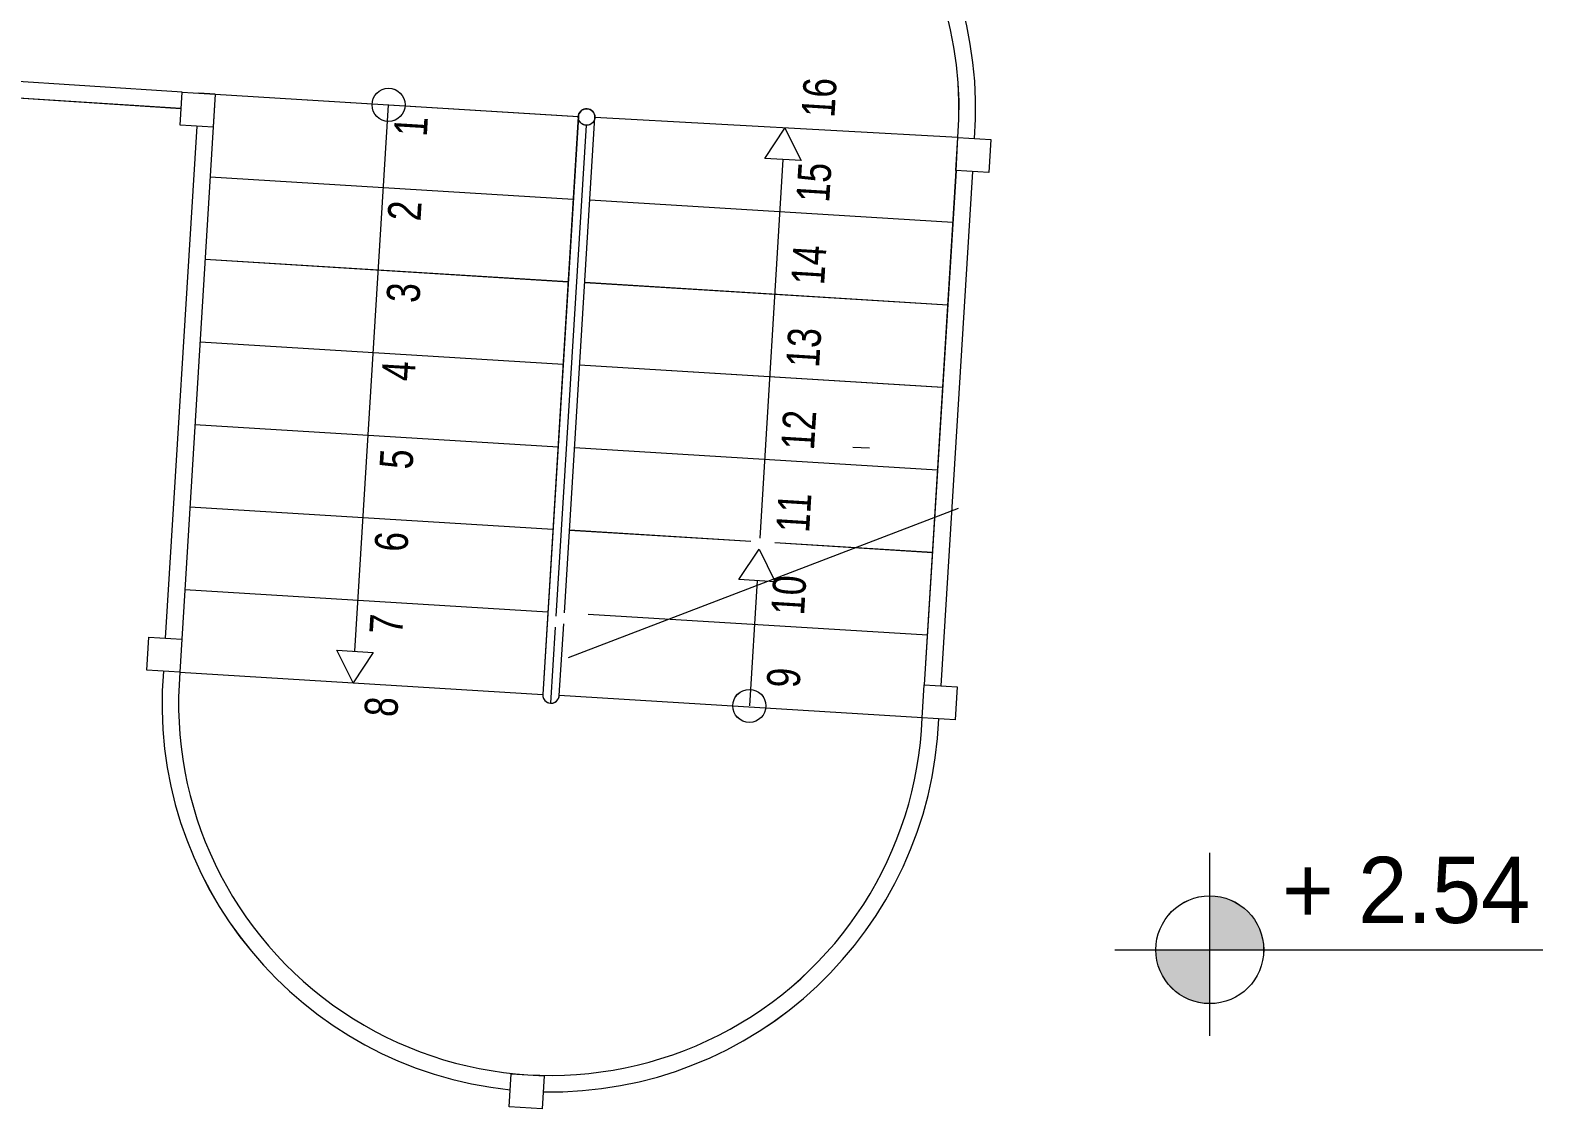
# Model space of a CAD drawing. Header units: millimetres. Extents: x 26282 to 30760, y 1404 to 4574.
# Drawn here: x 29275.2 to 29732.6, y 3043.4 to 3369.3 of the extents above; entities that cross this region are included whole.
import ezdxf
from ezdxf.enums import TextEntityAlignment as Align

# ---------------------------------------------------------------- set-up
doc = ezdxf.new("R2010")
doc.units = ezdxf.units.MM
doc.header["$LTSCALE"] = 0.25
for name, color, linetype, lineweight in [('AB-DUV', 4, 'Continuous', 50), ('AB-MERD', 6, 'Continuous', 20), ('AB-PEN', 3, 'Continuous', 20), ('ABN-KOT', 5, 'Continuous', 20), ('KOTLAR', 13, 'Continuous', 20)]:
    doc.layers.add(name, color=color, linetype=linetype, lineweight=lineweight)
doc.styles.add('DR-ölçü', font='GOTHIC.TTF', dxfattribs={"width": 0.8})

# ---------------------------------------------------------------- blocks, each defined once
blk = doc.blocks.new('KOT')
at = {"layer": 'KOTLAR'}
h = blk.add_hatch(color=256, dxfattribs=at)
h.paths.add_polyline_path([(0, 0), (-0.0815, 0, 0.414214), (0, -0.0815)])
h.paths.add_polyline_path([(0, 0.0815), (0, 0), (0.0815, 0, 0.414214)])
for p, q in [((0, -0.1301), (0, 0.1465)), ((-0.1435, 0), (0.5035, 0))]:
    blk.add_line(p, q, dxfattribs=at)
blk.add_circle((0, 0), 0.0815, dxfattribs=at)
at = {"layer": 'KOTLAR', "style": 'DR-ölçü'}
blk.add_attdef('KOT', (0.1092, 0.0404), '', height=0.1, dxfattribs=at)
blk = doc.blocks.new('A$C60FF0BBF')
at = {"layer": 'AB-MERD'}
for p, q in [((90.06, 428.35), (23.89, 432.59)), ((89.76, 423.36), (13.09, 428.08)), ((219.73, 415.37), (209.75, 415.98)), ((82.7, 308.58), (17.17, 312.79)), ((82.29, 303.59), (16.76, 307.8)), ((92.68, 307.96), (82.55, 143.27)), ((92.68, 307.96), (87.69, 308.27)), ((92.68, 307.96), (202.47, 301.21)), ((87.07, 298.29), (77.56, 143.58)), ((204.81, 298.56), (195.69, 150.21)), ((198.25, 151.19), (207.46, 300.9)), ((317.28, 294.85), (207.46, 300.9)), ((316.68, 284.87), (317.23, 294.86)), ((316.68, 284.87), (307.1, 129.46)), ((321.67, 284.56), (312.12, 129.15)), ((91.14, 283.01), (200.94, 276.26)), ((315.72, 269.2), (205.93, 275.95)), ((89.61, 258.06), (199.4, 251.3)), ((314.18, 244.24), (204.39, 251)), ((88.07, 233.1), (197.87, 226.35)), ((312.65, 219.29), (202.86, 226.04)), ((86.54, 208.15), (196.33, 201.4)), ((285.5, 201.29), (290.51, 201.07)), ((311.12, 194.34), (201.32, 201.09)), ((85, 183.2), (194.8, 176.45)), ((254.68, 172.76), (199.79, 176.14)), ((309.58, 169.39), (261.92, 172.32)), ((83.47, 158.25), (193.26, 151.49)), ((195.49, 146.92), (194.07, 123.89)), ((196.72, 126.23), (198.05, 147.9)), ((308.05, 144.43), (205.49, 150.74)), ((81.94, 133.29), (191.73, 126.54)), ((306.51, 119.48), (196.72, 126.23)), ((191.54, 1.32), (181.56, 1.93))]:
    blk.add_line(p, q, dxfattribs=at)
for points in [[(99.74, 422.75), (89.76, 423.36), (90.37, 433.34), (100.35, 432.73)], [(92.06, 297.98), (82.08, 298.6), (82.7, 308.58), (92.68, 307.96)], [(264.93, 297.74), (269.85, 287.88), (258.85, 288.55)], [(257.11, 170.48), (262.02, 160.62), (251.02, 161.29)], [(81.94, 133.29), (71.95, 133.91), (72.57, 143.89), (82.55, 143.27)], [(134.34, 130.07), (129.42, 139.93), (140.42, 139.25)], [(316.47, 118.87), (306.48, 119.48), (307.1, 129.46), (317.08, 128.85)]]:
    blk.add_lwpolyline(points, close=True, dxfattribs=at)
for points in [[(210.06, 420.97), (100.05, 427.74)], [(209.75, 415.86), (210.36, 425.84), (220.34, 425.23), (219.73, 415.25)], [(209.75, 415.98), (99.74, 422.75)], [(134.92, 139.59), (134.92, 139.59), (134.92, 139.59), (145.08, 304.74)], [(202.47, 301.21), (191.73, 126.54)], [(317.28, 294.85), (327.26, 294.24), (326.65, 284.26), (316.67, 284.87)], [(264.35, 288.21), (264.35, 288.21), (264.35, 288.21), (257.31, 173.77)], [(256.52, 160.95), (254.19, 123.07)], [(181.56, 1.93), (182.17, 11.91), (192.15, 11.3), (191.54, 1.32)]]:
    blk.add_lwpolyline(points, dxfattribs=at)
for centre, radius in [((145.08, 304.74), 5), ((204.97, 301.06), 2.5), ((254.19, 123.07), 5)]:
    blk.add_circle(centre, radius, dxfattribs=at)
for centre, radius, start, end in [((205.12, 303.55), 117.5, 355.6047, 82.7121), ((204.83, 303.46), 112.78, 355.6251, 82.4112), ((204.97, 301.06), 2.5, 356.4802, 176.4802), ((194.07, 123.89), 117.5, 175.2611, 264.0414), ((194.07, 123.89), 112.5, 175.2069, 357.7536), ((194.22, 126.39), 2.5, 176.4802, 356.4802), ((194.07, 123.89), 117.5, 268.9191, 357.6994)]:
    blk.add_arc(centre, radius, start, end, dxfattribs=at)
at = {"layer": 'AB-MERD', "style": 'DR-ölçü', "width": 0.8}
for s, p in [('16', (275.28, 306.98)), ('1', (151.83, 298.27)), ('15', (273.7, 281.33)), ('2', (149.93, 272.72)), ('14', (272.17, 256.37)), ('3', (149.58, 247.99)), ('13', (270.63, 231.42)), ('4', (148.1, 224.34)), ('12', (269.1, 206.47)), ('5', (147.48, 197.69)), ('11', (267.63, 181.51)), ('6', (145.95, 172.74)), ('10', (266.09, 156.56)), ('7', (144.41, 147.79)), ('9', (264.56, 131.6)), ('8', (142.88, 122.83))]:
    blk.add_text(s, height=10, rotation=86.4802, dxfattribs=at).set_placement(p, align=Align.MIDDLE_CENTER)
blk = doc.blocks.new('A$C187D15ED')
at = {"layer": 'AB-PEN'}
blk.add_line((9867.56, 2974.74), (9985.53, 3019.84), dxfattribs=at)
blk.add_line((9867.56, 2974.74), (9985.53, 3019.84), dxfattribs=at)
blk.add_blockref('A$C60FF0BBF', (9668.04, 2837.02))
blk.add_blockref('A$C60FF0BBF', (9668.04, 2837.02))
at = {"layer": 'ABN-KOT'}
ref = blk.add_blockref('KOT', (10061.47, 2886.39), dxfattribs=dict(at, xscale=199.9999999999999, yscale=199.9999999999999, zscale=199.9999999999999, rotation=359.9999999999949))
ref.add_attrib('KOT', '+ 2.54', (10083.3, 2894.47), dxfattribs={"height": 20, "rotation": 0, "style": 'DR-ölçü'})
ref = blk.add_blockref('KOT', (10061.47, 2886.39), dxfattribs=dict(at, xscale=199.9999999999999, yscale=199.9999999999999, zscale=199.9999999999999, rotation=359.9999999999949))
ref.add_attrib('KOT', '+ 2.54', (10083.3, 2894.47), dxfattribs={"height": 20, "rotation": 0, "style": 'DR-ölçü'})

msp = doc.modelspace()

# ---------------------------------------------------------------- block references
at = {"layer": 'AB-DUV', "ltscale": 100}
msp.add_blockref('A$C187D15ED', (19570.424, 205.028, 5.126), dxfattribs=at)

# ---------------------------------------------------------------- next in the draw order: hatches: boundary and pattern name
at = {"layer": 'KOTLAR'}
h = msp.add_hatch(color=256, dxfattribs=at)
h.paths.add_polyline_path([(29631.892, 3091.415), (29615.599, 3091.415, 0.4142136), (29631.892, 3075.122)])
h.paths.add_polyline_path([(29631.892, 3107.709), (29631.892, 3091.415), (29648.185, 3091.415, 0.4142136)])
h = msp.add_hatch(color=256, dxfattribs=at)
h.paths.add_polyline_path([(29631.892, 3091.415), (29615.599, 3091.415, 0.4142136), (29631.892, 3075.122)])
h.paths.add_polyline_path([(29631.892, 3107.709), (29631.892, 3091.415), (29648.185, 3091.415, 0.4142136)])

# ---------------------------------------------------------------- next in the draw order: linework, layer by layer
at = {"layer": 'AB-MERD'}
for p, q in [((29321.164, 3350.624, 5.126), (29255.637, 3354.833, 5.126)), ((29321.164, 3350.624, 5.126), (29255.637, 3354.833, 5.126)), ((29320.755, 3345.641, 5.126), (29255.228, 3349.85, 5.126)), ((29320.755, 3345.641, 5.126), (29255.228, 3349.85, 5.126)), ((29331.145, 3350.01, 5.126), (29321.016, 3185.321, 5.126)), ((29331.145, 3350.01, 5.126), (29321.016, 3185.321, 5.126)), ((29331.145, 3350.01, 5.126), (29326.155, 3350.317, 5.126)), ((29331.145, 3350.01, 5.126), (29326.155, 3350.317, 5.126)), ((29331.145, 3350.01, 5.126), (29440.938, 3343.257, 5.126)), ((29331.145, 3350.01, 5.126), (29440.938, 3343.257, 5.126)), ((29325.541, 3340.336, 5.126), (29316.025, 3185.628, 5.126)), ((29325.541, 3340.336, 5.126), (29316.025, 3185.628, 5.126)), ((29443.28, 3340.608, 5.126), (29434.154, 3192.252, 5.126)), ((29443.28, 3340.608, 5.126), (29434.154, 3192.252, 5.126)), ((29436.72, 3193.233, 5.126), (29445.929, 3342.95, 5.126)), ((29436.72, 3193.233, 5.126), (29445.929, 3342.95, 5.126)), ((29555.749, 3336.901, 5.126), (29445.929, 3342.95, 5.126)), ((29555.749, 3336.901, 5.126), (29445.929, 3342.95, 5.126)), ((29555.15, 3326.919, 5.126), (29555.7, 3336.903, 5.126)), ((29555.15, 3326.919, 5.126), (29555.7, 3336.903, 5.126)), ((29555.15, 3326.919, 5.126), (29545.565, 3171.509, 5.126)), ((29555.15, 3326.919, 5.126), (29545.565, 3171.509, 5.126)), ((29560.141, 3326.612, 5.126), (29550.582, 3171.201, 5.126)), ((29560.141, 3326.612, 5.126), (29550.582, 3171.201, 5.126)), ((29329.611, 3325.057, 5.126), (29439.403, 3318.304, 5.126)), ((29329.611, 3325.057, 5.126), (29439.403, 3318.304, 5.126)), ((29554.186, 3311.244, 5.126), (29444.394, 3317.997, 5.126)), ((29554.186, 3311.244, 5.126), (29444.394, 3317.997, 5.126)), ((29328.076, 3300.104, 5.126), (29437.868, 3293.351, 5.126)), ((29328.076, 3300.104, 5.126), (29437.868, 3293.351, 5.126)), ((29552.651, 3286.291, 5.126), (29442.859, 3293.044, 5.126)), ((29552.651, 3286.291, 5.126), (29442.859, 3293.044, 5.126)), ((29326.541, 3275.151, 5.126), (29436.333, 3268.398, 5.126)), ((29326.541, 3275.151, 5.126), (29436.333, 3268.398, 5.126)), ((29551.117, 3261.338, 5.126), (29441.324, 3268.091, 5.126)), ((29551.117, 3261.338, 5.126), (29441.324, 3268.091, 5.126)), ((29325.006, 3250.199, 5.126), (29434.799, 3243.445, 5.126)), ((29325.006, 3250.199, 5.126), (29434.799, 3243.445, 5.126)), ((29549.582, 3236.385, 5.126), (29439.789, 3243.138, 5.126)), ((29549.582, 3236.385, 5.126), (29439.789, 3243.138, 5.126)), ((29523.97, 3243.334, 5.126), (29528.979, 3243.121, 5.126)), ((29523.97, 3243.334, 5.126), (29528.979, 3243.121, 5.126)), ((29323.471, 3225.246, 5.126), (29433.264, 3218.493, 5.126)), ((29323.471, 3225.246, 5.126), (29433.264, 3218.493, 5.126)), ((29493.151, 3214.809, 5.126), (29438.254, 3218.186, 5.126)), ((29493.151, 3214.809, 5.126), (29438.254, 3218.186, 5.126)), ((29548.047, 3211.432, 5.126), (29500.387, 3214.364, 5.126)), ((29548.047, 3211.432, 5.126), (29500.387, 3214.364, 5.126)), ((29321.936, 3200.293, 5.126), (29431.729, 3193.54, 5.126)), ((29321.936, 3200.293, 5.126), (29431.729, 3193.54, 5.126)), ((29546.512, 3186.48, 5.126), (29443.956, 3192.788, 5.126)), ((29546.512, 3186.48, 5.126), (29443.956, 3192.788, 5.126)), ((29433.952, 3188.963, 5.126), (29432.536, 3165.938, 5.126)), ((29433.952, 3188.963, 5.126), (29432.536, 3165.938, 5.126)), ((29435.185, 3168.28, 5.126), (29436.517, 3189.944, 5.126)), ((29435.185, 3168.28, 5.126), (29436.517, 3189.944, 5.126)), ((29320.402, 3175.34, 5.126), (29430.194, 3168.587, 5.126)), ((29320.402, 3175.34, 5.126), (29430.194, 3168.587, 5.126)), ((29544.977, 3161.527, 5.126), (29435.185, 3168.28, 5.126)), ((29544.977, 3161.527, 5.126), (29435.185, 3168.28, 5.126)), ((29430.006, 3043.362, 5.126), (29420.025, 3043.976, 5.126)), ((29430.006, 3043.362, 5.126), (29420.025, 3043.976, 5.126))]:
    msp.add_line(p, q, dxfattribs=at)
at = {"layer": 'AB-MERD', "elevation": 5.126}
for points in [[(29330.532, 3340.029), (29320.55, 3340.643), (29321.164, 3350.624), (29331.145, 3350.01)], [(29330.532, 3340.029), (29320.55, 3340.643), (29321.164, 3350.624), (29331.145, 3350.01)], [(29503.401, 3339.784), (29508.313, 3329.924), (29497.318, 3330.6)], [(29503.401, 3339.784), (29508.313, 3329.924), (29497.318, 3330.6)], [(29495.574, 3212.524), (29500.486, 3202.663), (29489.49, 3203.34)], [(29495.574, 3212.524), (29500.486, 3202.663), (29489.49, 3203.34)], [(29320.402, 3175.34), (29310.42, 3175.954), (29311.034, 3185.935), (29321.016, 3185.321)], [(29320.402, 3175.34), (29310.42, 3175.954), (29311.034, 3185.935), (29321.016, 3185.321)], [(29372.803, 3172.117), (29367.891, 3181.977), (29378.886, 3181.301)], [(29372.803, 3172.117), (29367.891, 3181.977), (29378.886, 3181.301)], [(29554.932, 3160.914), (29544.951, 3161.528), (29545.565, 3171.509), (29555.546, 3170.896)], [(29554.932, 3160.914), (29544.951, 3161.528), (29545.565, 3171.509), (29555.546, 3170.896)]]:
    msp.add_lwpolyline(points, close=True, dxfattribs=at)
for points in [[(29373.388, 3181.639), (29373.388, 3181.639), (29373.388, 3181.639), (29383.546, 3346.787)], [(29373.388, 3181.639), (29373.388, 3181.639), (29373.388, 3181.639), (29383.546, 3346.787)], [(29440.938, 3343.257), (29430.194, 3168.587)], [(29440.938, 3343.257), (29430.194, 3168.587)], [(29555.749, 3336.901), (29565.73, 3336.287), (29565.116, 3326.306), (29555.135, 3326.92)], [(29555.749, 3336.901), (29565.73, 3336.287), (29565.116, 3326.306), (29555.135, 3326.92)], [(29502.816, 3330.262), (29502.816, 3330.262), (29502.816, 3330.262), (29495.776, 3215.813)], [(29502.816, 3330.262), (29502.816, 3330.262), (29502.816, 3330.262), (29495.776, 3215.813)], [(29494.988, 3203.001), (29492.658, 3165.114)], [(29494.988, 3203.001), (29492.658, 3165.114)], [(29420.025, 3043.976), (29420.639, 3053.957), (29430.62, 3053.343), (29430.006, 3043.362)], [(29420.025, 3043.976), (29420.639, 3053.957), (29430.62, 3053.343), (29430.006, 3043.362)]]:
    msp.add_lwpolyline(points, dxfattribs=at)
at = {"layer": 'AB-MERD'}
for centre, radius in [((29383.546, 3346.787, 5.126), 5), ((29383.546, 3346.787, 5.126), 5), ((29443.433, 3343.103, 5.126), 2.5), ((29443.433, 3343.103, 5.126), 2.5), ((29492.658, 3165.114, 5.126), 5), ((29492.658, 3165.114, 5.126), 5)]:
    msp.add_circle(centre, radius, dxfattribs=at)
for centre, radius, start, end in [((29443.587, 3345.599, 5.126), 117.5, 355.60468, 82.71213), ((29443.587, 3345.599, 5.126), 117.5, 355.60468, 82.71213), ((29443.3, 3345.504, 5.126), 112.778, 355.62514, 82.41122), ((29443.3, 3345.504, 5.126), 112.778, 355.62514, 82.41122), ((29443.433, 3343.103, 5.126), 2.5, 356.48022, 176.48022), ((29443.433, 3343.103, 5.126), 2.5, 356.48022, 176.48022), ((29432.536, 3165.938, 5.126), 117.5, 175.26107, 264.04136), ((29432.536, 3165.938, 5.126), 117.5, 175.26107, 264.04136), ((29432.536, 3165.938, 5.126), 112.5, 175.20687, 357.75356), ((29432.536, 3165.938, 5.126), 112.5, 175.20687, 357.75356), ((29432.689, 3168.433, 5.126), 2.5, 176.48022, 356.48022), ((29432.689, 3168.433, 5.126), 2.5, 176.48022, 356.48022), ((29432.536, 3165.938, 5.126), 117.5, 268.91907, 357.69937), ((29432.536, 3165.938, 5.126), 117.5, 268.91907, 357.69937)]:
    msp.add_arc(centre, radius, start, end, dxfattribs=at)
at = {"layer": 'KOTLAR'}
for p, q in [((29631.892, 3065.403, 5.126), (29631.892, 3120.709, 5.126)), ((29631.892, 3065.403, 5.126), (29631.892, 3120.709, 5.126)), ((29603.195, 3091.415, 5.126), (29732.593, 3091.415, 5.126)), ((29603.195, 3091.415, 5.126), (29732.593, 3091.415, 5.126))]:
    msp.add_line(p, q, dxfattribs=at)
msp.add_circle((29631.892, 3091.415, 5.126), 16.293, dxfattribs=at)
msp.add_circle((29631.892, 3091.415, 5.126), 16.293, dxfattribs=at)

# ---------------------------------------------------------------- next in the draw order: texts
at = {"layer": 'AB-MERD', "style": 'DR-ölçü', "oblique": 360, "width": 0.8}
for s, p in [('16', (29513.745, 3349.028, 5.126)), ('16', (29513.745, 3349.028, 5.126)), ('1', (29390.295, 3340.313, 5.126)), ('1', (29390.295, 3340.313, 5.126)), ('15', (29512.167, 3323.372, 5.126)), ('15', (29512.167, 3323.372, 5.126)), ('2', (29388.395, 3314.771, 5.126)), ('2', (29388.395, 3314.771, 5.126)), ('14', (29510.633, 3298.42, 5.126)), ('14', (29510.633, 3298.42, 5.126)), ('3', (29388.048, 3290.033, 5.126)), ('3', (29388.048, 3290.033, 5.126)), ('13', (29509.098, 3273.467, 5.126)), ('13', (29509.098, 3273.467, 5.126)), ('4', (29386.566, 3266.391, 5.126)), ('4', (29386.566, 3266.391, 5.126)), ('12', (29507.563, 3248.514, 5.126)), ('12', (29507.563, 3248.514, 5.126)), ('5', (29385.95, 3239.738, 5.126)), ('5', (29385.95, 3239.738, 5.126)), ('11', (29506.092, 3223.557, 5.126)), ('11', (29506.092, 3223.557, 5.126)), ('6', (29384.415, 3214.785, 5.126)), ('6', (29384.415, 3214.785, 5.126)), ('10', (29504.557, 3198.604, 5.126)), ('10', (29504.557, 3198.604, 5.126)), ('7', (29382.88, 3189.833, 5.126)), ('7', (29382.88, 3189.833, 5.126)), ('9', (29503.022, 3173.651, 5.126)), ('9', (29503.022, 3173.651, 5.126)), ('8', (29381.345, 3164.88, 5.126)), ('8', (29381.345, 3164.88, 5.126))]:
    msp.add_text(s, height=10, rotation=86.48022, dxfattribs=at).set_placement(p, align=Align.MIDDLE_CENTER)
at = {"layer": 'ABN-KOT', "style": 'DR-ölçü'}
msp.add_text('+ 2.54', height=20, rotation=0, dxfattribs=at).set_placement((29653.722, 3099.501, 5.126))
msp.add_text('+ 2.54', height=20, rotation=0, dxfattribs=at).set_placement((29653.722, 3099.501, 5.126))

doc.saveas('drawing.dxf')
